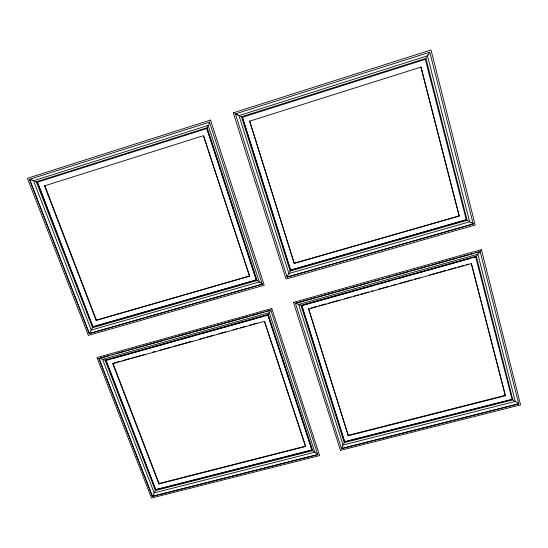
<?xml version="1.0" encoding="UTF-8"?>
<svg xmlns="http://www.w3.org/2000/svg" width="548" height="548" viewBox="0 0 548 548"><rect width="100%" height="100%" fill="white"/><g stroke="black" fill="none" stroke-linecap="round" stroke-linejoin="round"><path stroke-width="0.82" d="M317.806 454.676L317.162 453.902A9.98 4.096 32.4 0 0 316.449 453.326A10.761 4.425 32.4 0 0 315.675 452.744A11.686 4.809 32.4 0 0 314.853 452.182L269.308 312.655L270.822 310.189L317.806 454.676L152.337 496.474L98.88 358.55L99.544 358.495A9.796 4.233 24.4 0 1 100.407 358.693A10.528 4.555 24.4 0 1 101.01 358.858A11.501 4.98 24.4 0 1 101.942 359.152L102.572 359.372L269.308 312.655M107.271 359.933L105.887 360.488L155.748 489.816L311.983 450.182L310.017 443.853M117.594 361.988L112.71 363.653L158.872 483.987L305.579 446.462M505.393 395.772L471.28 263.328L505.393 395.772L348.254 435.776L308.565 308.798M344.685 441.887L301.777 305.503L344.685 441.887L512.051 399.437L475.65 256.848L472.849 257.629M295.413 303.393L480.219 251.573L477.863 254.217L298.66 304.428L298.064 304.188A11.782 3.213 29.3 0 0 297.208 303.852L296.667 303.661A10.028 2.733 29.3 0 0 295.899 303.414L295.434 303.284L341.473 448.702L518.75 403.917L480.13 251.464M294.255 263.444L249.669 121.142L294.255 263.444L459.245 215.974L421.022 67.075L249.669 121.142M235.345 113.943L429.79 52.183L473.232 223.968L287.084 277.137L287.645 275.925M311.983 450.182L267.856 314.997L265.253 315.723M91.783 328.999L92.53 327.711L257.149 280.487L207.185 127.684L207.624 126.554M305.565 446.641L264.376 321.279M344.233 442.668L343.671 444.01M31.832 180.066L31.168 179.819A10.796 2.877 23.5 0 0 30.209 179.484L29.428 179.354L89.228 333.65L262.28 284.22L261.43 283.419M92.934 326.889L37.401 182.176L92.934 326.889L256.313 280.049L251.429 264.78M96.126 320.443L96.434 320.107L44.888 185.71L44.498 185.882L96.126 320.443L249.614 276.096M210.192 120.909L210.514 120.081L264.225 285.227L88.379 335.41L27.4 178.306L210.507 120.074M158.872 483.987L159.091 483.466L112.991 363.269M155.748 489.816L106.045 360.276M209.178 123.081L209.569 122.122L29.428 179.354M152.337 496.474L154.159 492.864L314.853 452.182M341.473 448.702L342.5 446.216M290.118 271.089L289.481 272.383M155.344 490.563L154.687 491.885M288.09 275.041L288.885 273.507L238.983 115.614L238.332 115.292M260.142 282.521L259.293 281.973L91.242 330.067L89.228 333.65M268.746 313.634L268.246 314.394L105.072 360.077L155.379 490.494L312.771 450.586L268.239 314.401M426.769 57.095L425.96 58.355M429.036 53.279L429.728 52.19M271.411 309.065L271.787 308.503L319.628 455.6L151.495 498.036L96.982 357.591L271.781 308.497M477.144 255.279L476.308 256.156M480.781 250.292L481.411 249.641L520.6 404.883L340.466 450.346M210.083 138.411L206.849 128.52L256.313 280.049M233.297 112.833L431.016 49.964L475.205 225.023L286.063 279.007L233.29 112.84L234.249 113.258M32.853 180.477L33.544 180.765L208.172 125.382L259.293 281.973M238.983 115.614L427.495 55.834L469.622 221.782L470.574 222.324M207.185 127.684L36.312 181.813L92.564 327.649M240.175 116.238L241.449 116.799L425.926 58.389L467.143 220.31L468.465 221.132M37.175 182.265L206.849 128.52M425.399 59.335L242.374 117.293L290.577 270.226L466.293 219.851L425.323 59.342M44.498 185.882L203.472 135.671L249.532 276.308M96.434 320.107L249.641 276.021L248.258 271.822M294.303 263.17L459.245 215.974M93.105 326.697L256.375 279.891M466.211 219.755L290.611 270.075L242.442 117.245M467.143 220.31L290.139 271.034L241.49 116.813M288.885 273.507L469.622 221.782M262.321 284.097L89.358 333.506L29.599 179.285M287.104 277.014L473.232 223.968M340.459 450.346L293.488 302.414L481.411 249.635M100.305 358.022L101.606 357.659M102.908 357.296L105.511 356.563M106.819 356.2L109.429 355.467M112.039 354.734L113.347 354.364M115.964 353.631L118.58 352.898M119.889 352.528L122.512 351.795M123.827 351.426L125.143 351.056M126.451 350.686L129.081 349.953M130.397 349.583L133.027 348.843M134.349 348.473L138.302 347.364M139.624 346.994L142.261 346.254M143.583 345.884L163.489 340.301M164.818 339.924L167.483 339.178M168.818 338.801L170.154 338.431M171.49 338.054L174.161 337.301M175.497 336.931L187.567 333.54M188.909 333.163L191.601 332.41M192.951 332.033L209.165 327.485M210.521 327.101L214.59 325.964M215.946 325.581L222.748 323.676M224.111 323.293L236.394 319.847M237.764 319.457L250.114 315.997M251.491 315.607L261.136 312.901M262.519 312.518L263.896 312.127M265.28 311.737L270.822 310.189L98.88 358.55M295.434 303.284L298.228 302.496M299.633 302.106L308.038 299.742M309.442 299.352L316.477 297.379M317.888 296.982L326.348 294.605M327.766 294.208L333.424 292.625M334.842 292.228L336.26 291.824M337.678 291.426L349.049 288.241M350.473 287.837L357.611 285.837M359.036 285.44L370.496 282.22M371.934 281.816L379.12 279.802M381.997 278.994L384.881 278.185M386.326 277.781L392.101 276.158M393.546 275.754L397.889 274.534M399.334 274.13L409.493 271.281M410.945 270.87L412.404 270.465M413.856 270.054L415.315 269.65M416.775 269.239L429.92 265.554M431.386 265.143L447.538 260.608M449.018 260.19L450.49 259.779M451.963 259.368L456.395 258.122M457.868 257.711L468.239 254.799M469.725 254.382L472.691 253.553M475.664 252.717L478.644 251.881M300.927 305.25L476.267 256.163L512.846 399.855L344.254 442.606L300.927 305.25L299.763 304.948M108.504 359.591L109.73 359.248M112.189 358.556L117.114 357.18M118.347 356.837L123.279 355.453M124.101 355.22L127.396 354.303M128.225 354.07L135.034 352.165M135.657 351.987L144.973 349.384M145.597 349.206L154.954 346.589M155.577 346.418L162.455 344.493M163.085 344.315L168.099 342.911M169.353 342.562L171.867 341.856M173.127 341.507L175.641 340.801M176.901 340.452L178.162 340.096M179.422 339.746L192.06 336.205M193.328 335.849L195.862 335.143M197.136 334.787L199.671 334.075M202.219 333.362L215.604 329.615M216.241 329.437L223.283 327.471M223.927 327.286L229.057 325.855M229.701 325.676L230.982 325.313M231.626 325.135L247.093 320.806M247.744 320.621L256.163 318.272M257.457 317.909L260.053 317.182M261.355 316.812L263.951 316.086M303.092 305.133L311.017 302.914M312.339 302.544L324.943 299.023M325.608 298.838L332.924 296.783M333.595 296.598L338.931 295.105M339.596 294.92L354.33 290.796M355.001 290.611L360.379 289.104M361.057 288.912L365.769 287.597M367.119 287.221L373.873 285.33M376.579 284.57L377.928 284.193M380.641 283.432L383.353 282.672M384.71 282.295L391.505 280.391M394.224 279.631L395.581 279.254M398.307 278.487L403.766 276.966M405.13 276.582L406.493 276.199M407.863 275.815L409.233 275.432M409.918 275.24L411.281 274.856M411.966 274.664L417.446 273.13M418.138 272.938L422.94 271.596M423.631 271.404L425.001 271.02M425.693 270.828L431.201 269.287M431.893 269.095L438.79 267.164M439.482 266.965L456.121 262.314M456.813 262.115L458.203 261.732M458.902 261.533L461.683 260.752M463.081 260.362L470.054 258.409M105.887 360.488L267.808 315.182M301.756 305.681L475.65 256.848M118.361 361.769L119.902 361.344M122.211 360.7L123.752 360.269M124.519 360.057L129.143 358.762M129.917 358.55L131.458 358.118M132.232 357.899L135.329 357.043M136.096 356.823L137.644 356.392M138.418 356.173L143.069 354.878M143.843 354.666L145.398 354.227M152.392 352.282L154.728 351.624M159.406 350.323L160.968 349.884M161.749 349.672L166.434 348.364M167.222 348.144L168.784 347.706M169.572 347.487L171.134 347.048M173.49 346.398L175.059 345.959M175.84 345.74L180.552 344.425M181.34 344.206L184.491 343.329M185.279 343.11L190.005 341.788M190.8 341.568L192.375 341.123M199.499 339.137L201.883 338.472M202.671 338.253L204.26 337.808M206.644 337.143L208.233 336.705M209.028 336.479L213.802 335.15M218.584 333.814L225.776 331.807M232.982 329.8L235.393 329.129M236.195 328.903L237.798 328.458M240.209 327.786L241.819 327.334M242.627 327.108L245.038 326.437M249.881 325.087L251.491 324.635M252.299 324.409L257.149 323.06M311.045 308.024L315.997 306.64M319.1 305.777L320.34 305.435M320.957 305.257L325.93 303.873M328.416 303.181L329.663 302.832M330.91 302.482L335.897 301.092M336.52 300.921L337.767 300.571M338.397 300.4L339.644 300.051M344.644 298.653L345.898 298.304M346.528 298.126L347.775 297.776M348.405 297.605L350.912 296.906M354.049 296.03L355.31 295.68M356.563 295.331L358.454 294.803M360.968 294.098L363.488 293.399M364.119 293.221L365.379 292.872M366.639 292.516L368.53 291.988M371.688 291.111L372.955 290.755M378.647 289.166L381.189 288.46M381.819 288.282L383.086 287.933M383.723 287.755L388.806 286.337M391.347 285.624L392.621 285.268M393.889 284.919L396.437 284.207M399.622 283.316L400.896 282.96M401.54 282.782L406.643 281.357M407.287 281.179L408.561 280.823M409.842 280.466L411.76 279.932M414.966 279.035L416.247 278.679M417.535 278.322L419.46 277.788M429.748 274.918L432.324 274.199M432.968 274.014L434.263 273.658M434.906 273.479L440.071 272.034M440.722 271.856L442.017 271.493M442.661 271.315L445.25 270.589M448.49 269.685L449.792 269.321M450.435 269.143L455.635 267.691M458.238 266.972L459.539 266.602M460.841 266.239L463.444 265.513M466.053 264.787L468.663 264.061M112.71 363.653L264.355 321.368M308.545 309.045L471.472 263.602M159.091 483.466L305.599 446.154L304.613 443.154M348.254 435.776L348.227 435.304L505.167 395.334M155.865 489.528L311.997 449.915M344.678 441.626L512.051 399.437M518.75 403.917L517.867 403.17A10.748 2.439 33 0 0 517.024 402.595A11.583 2.63 33 0 0 516.148 402.02A12.583 2.856 33.1 0 0 515.236 401.451L343.096 445.031L298.66 304.428M317.813 454.47L152.426 496.255L99.003 358.392M341.466 448.497L518.648 403.732M105.017 360.091L103.702 359.858M36.243 181.806L34.764 181.34M293.495 302.407L294.331 302.633M472.068 223.214L473.157 223.872M514.14 400.821L512.894 399.903M258.197 281.343L257.176 280.528M313.812 451.573L312.798 450.641M33.544 180.765L91.242 330.067M102.572 359.372L154.159 492.864M203.726 136.431L206.233 144.056M206.48 144.816L207.98 149.364M208.226 150.118L210.713 157.673M210.959 158.427L213.926 167.441M214.172 168.195L216.631 175.661M216.878 176.408L221.022 189.019M221.269 189.759L222.721 194.191M222.968 194.924L227.064 207.391M227.304 208.124L234.229 229.16M234.462 229.886L235.407 232.763M235.647 233.482L239.647 245.655M239.887 246.367L241.291 250.635M241.524 251.347L242.456 254.19M242.689 254.895L248.025 271.116M264.663 321.703L267.116 329.156M267.383 329.965L268.184 332.396M268.452 333.205L269.774 337.246M270.041 338.048L274.795 352.494M275.055 353.296L276.37 357.282M276.63 358.077L280.281 369.174M280.542 369.962L281.316 372.332M281.576 373.12L289.036 395.793M289.289 396.574L291.837 404.308M292.091 405.082L292.851 407.39M293.105 408.164L296.632 418.898M296.886 419.665L299.393 427.282M299.64 428.043L304.366 442.4M210.288 139.028L213.905 150.077M214.104 150.693L218.885 165.304M219.68 167.729L220.467 170.147M221.255 172.558L231.427 203.637M231.681 204.425L239.113 227.132M239.366 227.913L242.915 238.757M243.168 239.524L251.183 264.02M267.856 314.997L269.774 320.861M270.013 321.594L278.562 347.713M278.795 348.432L281.843 357.755M282.083 358.467L297.269 404.89M297.496 405.582L308.688 439.804M308.908 440.476L309.791 443.181M209.494 122.156L262.28 284.22M287.084 277.137L235.407 113.916L235.935 114.148A10.748 1.151 27.9 0 1 236.784 114.546M308.572 308.716L348.227 435.304M420.891 67.068L459.066 215.761M477.863 254.217L515.236 401.451M31.818 179.936A12.625 3.617 23.7 0 1 32.873 180.354M208.315 124.848A12.912 1.021 -63.7 0 1 207.932 125.698M209.48 122.649A11.789 1.356 -62.5 0 1 208.87 124.115M260.362 282.473A11.118 3.22 27.8 0 1 261.704 283.412M342.432 446.175A11.686 2.918 -64.3 0 1 343.048 444.962M470.869 222.296A11.679 1.226 29.3 0 1 472.602 223.324M427.509 55.629A14.056 1.548 -60.9 0 1 428.139 54.567M427.981 55.245A12.844 0.938 -60.2 0 1 428.831 53.841M237.079 114.82A11.618 1.247 27.9 0 1 237.633 115.087M237.12 114.559A12.57 1.596 28.3 0 1 238.14 115.053M287.344 276.274A10.96 0.808 -62.3 0 1 287.851 275.26"/></g></svg>
